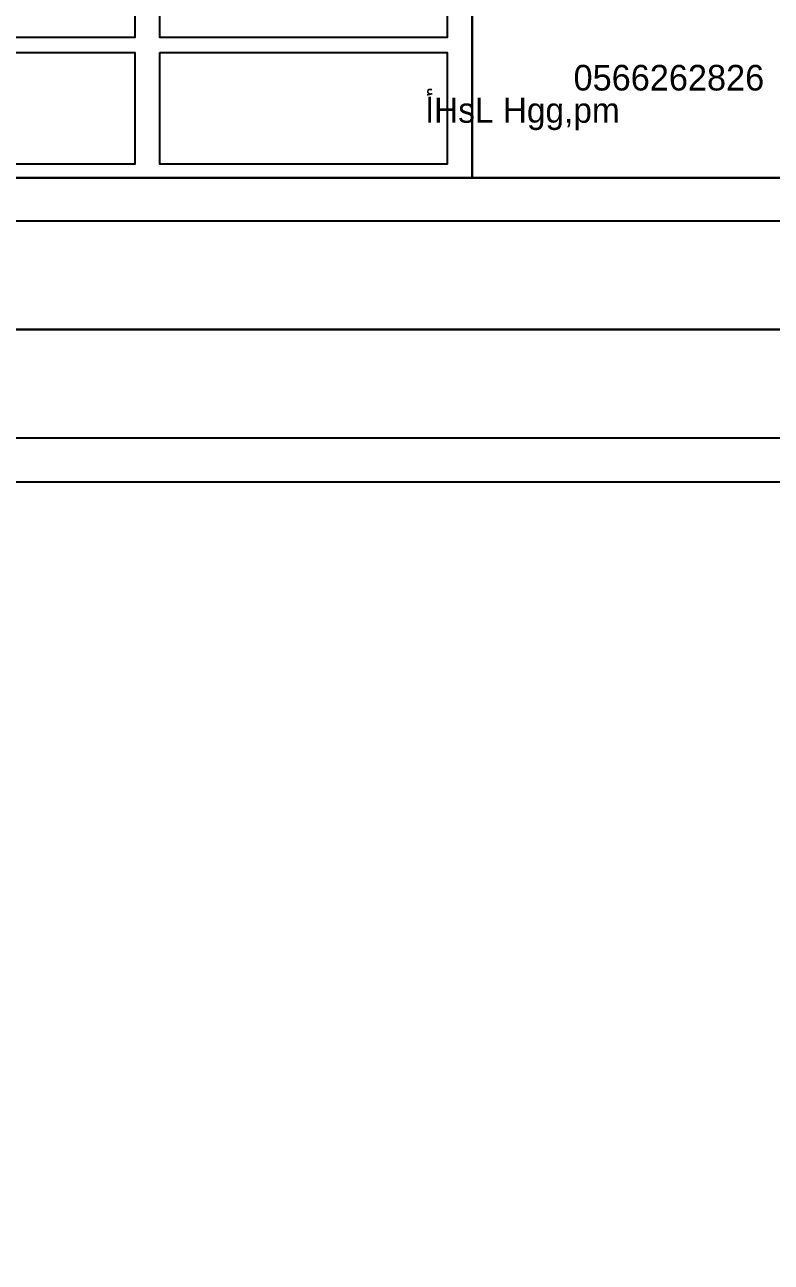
# Model space of a CAD drawing. Header units: inches. Extents: x -1583 to -1389, y -6910 to -6586.
# Drawn here: x -1428.64 to -1416.08, y -6656.09 to -6635.27 of the extents above; entities that cross this region are included whole.
import ezdxf

# ---------------------------------------------------------------- set-up
doc = ezdxf.new("R2010")
doc.units = ezdxf.units.IN
doc.header["$MEASUREMENT"] = 0
doc.layers.add('wall', color=7, linetype='Continuous', lineweight=30)
doc.layers.add('xyz', color=93, linetype='Continuous')
doc.styles.add('A1', font='xarb.shx')

# ---------------------------------------------------------------- blocks, each defined once
blk = doc.blocks.new('kalesh')
at = {"layer": 'Defpoints'}
blk.add_lwpolyline([(3940.958, 559.483), (3987.589, 559.483), (3987.589, 592.346), (3940.958, 592.346)], close=True, dxfattribs=at)
at = {"layer": 'wall', "color": 1}
blk.add_line((3971.437, 561.038), (3971.437, 566.419), dxfattribs=at)
blk.add_line((3971.437, 561.038), (3971.437, 566.419), dxfattribs=at)
at = {"layer": 'xyz', "ltscale": 0.2}
for p, q in [((3943.179, 591.236), (3984.813, 591.236)), ((3943.253, 590.788), (3984.887, 590.788)), ((3984.813, 561.037), (3943.179, 561.037)), ((3984.813, 560.593), (3943.179, 560.593))]:
    blk.add_line(p, q, dxfattribs=at)
for points in [[(3960.994, 563.621), (3967.98, 563.621), (3967.98, 562.477), (3960.994, 562.477)], [(3968.236, 563.621), (3971.182, 563.621), (3971.182, 562.477), (3968.236, 562.477)], [(3960.994, 562.322), (3967.98, 562.322), (3967.98, 561.178), (3960.994, 561.178)], [(3968.236, 562.322), (3971.182, 562.322), (3971.182, 561.178), (3968.236, 561.178)]]:
    blk.add_lwpolyline(points, close=True, dxfattribs=at)
for points in [[(3983.966, 561.038), (3943.146, 561.038)], [(3943.179, 561.037), (3984.846, 561.038)]]:
    blk.add_lwpolyline(points, dxfattribs=at)
at = {"layer": 'wall', "style": 'A1'}
blk.add_text('0566262826', height=0.2627, dxfattribs=at).set_placement((3972.477, 561.933))
at = {"layer": 'wall', "color": 30, "true_color": 0xf8991e, "style": 'A1'}
blk.add_text('أHsL Hgg,pm', height=0.25602, dxfattribs=at).set_placement((3970.958, 561.603, -0.351))

msp = doc.modelspace()

# ---------------------------------------------------------------- block references
for p, xscale, yscale, zscale in [((-7941.853, -7559.017), 1.641908620799998, 1.641908620799998, 1.641908620799998), ((-7941.588, -7612.936), 1.641842369206242, 1.641842369206242, 1.641842369206242)]:
    msp.add_blockref('kalesh', p, dxfattribs=dict(xscale=xscale, yscale=yscale, zscale=zscale))

doc.saveas('drawing.dxf')
